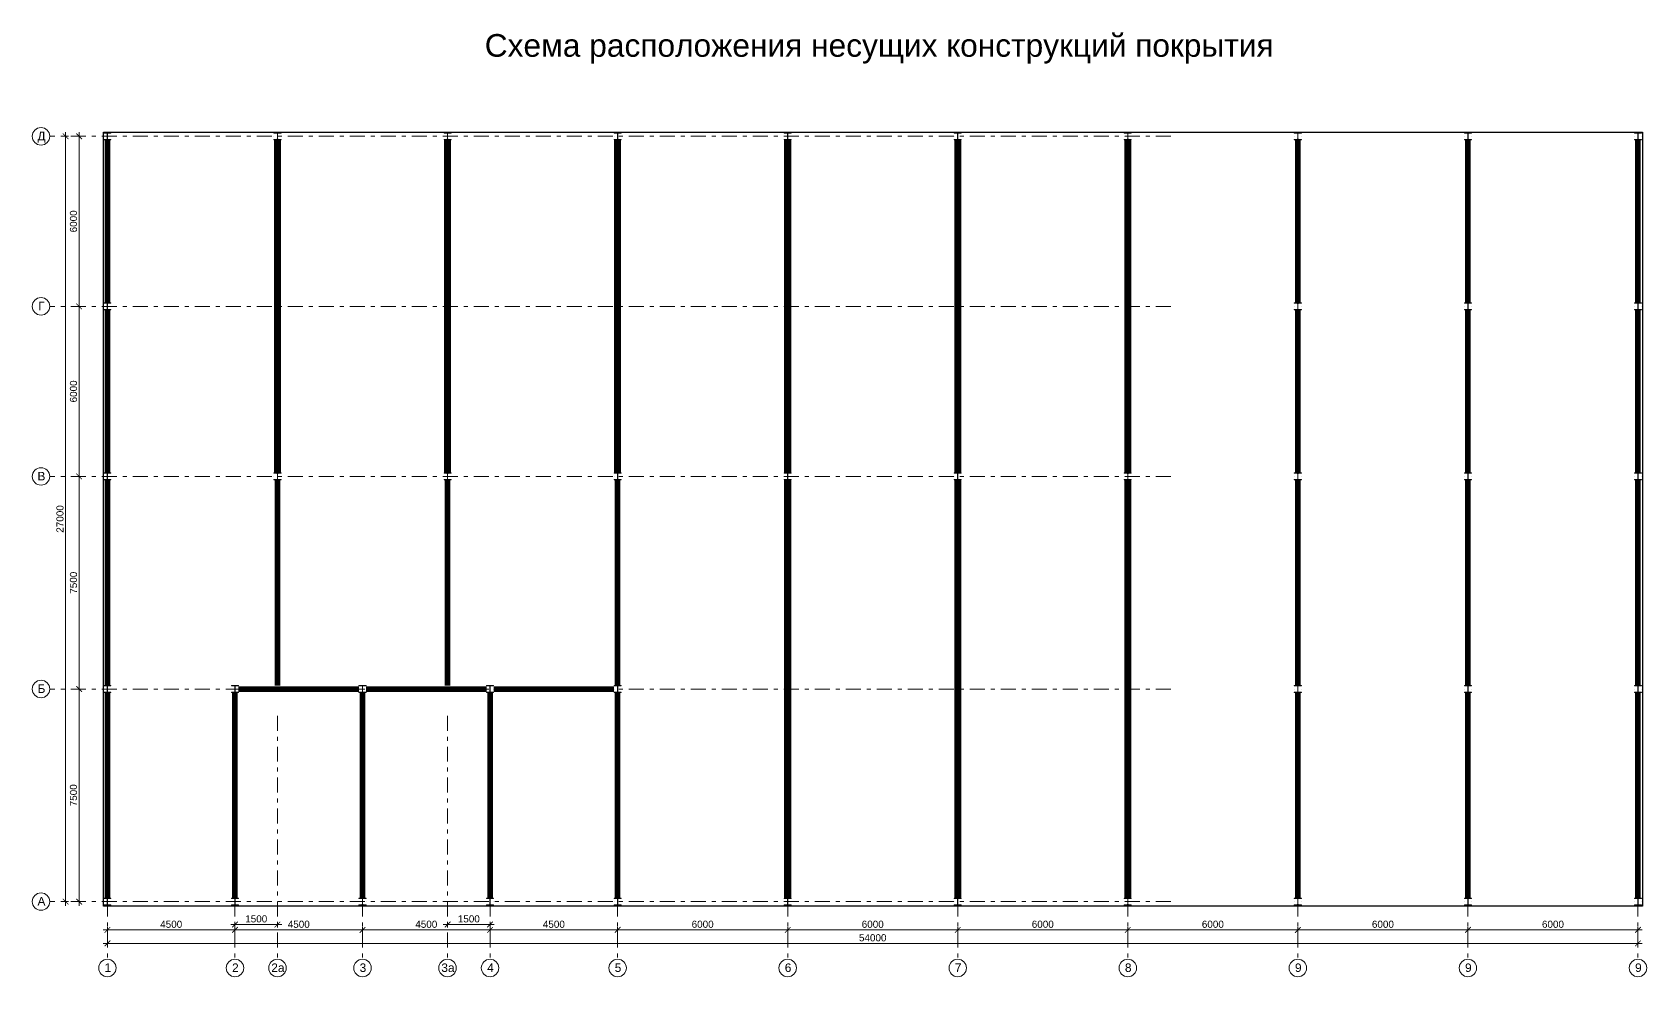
# Model space of a CAD drawing. Header units: millimetres. Extents: x -2648 to 2168491, y -277796 to 297800.
# Drawn here: x -2648 to 54311, y 51072 to 84393 of the extents above; entities that cross this region are included whole.
import ezdxf
from ezdxf.enums import TextEntityAlignment as Align

# ---------------------------------------------------------------- set-up
doc = ezdxf.new("R2010")
doc.units = ezdxf.units.MM
doc.linetypes.add('Штрихштриховая', pattern=[1093.611073, 529.166651, -211.666656, 141.111112, -211.666656])
doc.layers.get('0').update_dxf_attribs({"lineweight": 0})
doc.layers.get('Defpoints').update_dxf_attribs({"color": 252})
doc.layers.add('Axes', color=1, linetype='Continuous')
doc.layers.add('Text', color=7, linetype='Continuous')
for name, color, linetype, lineweight in [('Columns', 7, 'Continuous', 0), ('Dimension axis', 152, 'Continuous', 0), ('Rafters', 86, 'Continuous', 35), ('я_12', 1, 'Continuous', 20)]:
    doc.layers.add(name, color=color, linetype=linetype, lineweight=lineweight)
doc.styles.add('SPDS', font='romans.shx', dxfattribs={"width": 0.8, "oblique": 10})
doc.styles.get("Standard").update_dxf_attribs({"font": 'arial.ttf'})
doc.dimstyles.new('ARKO_TICK', dxfattribs={"dimscale": 100, "dimtxt": 2, "dimasz": 2, "dimexe": 1, "dimexo": 1, "dimgap": 1, "dimtad": 1, "dimdec": 0, "dimzin": 0, "dimdsep": 46, "dimtxsty": 'SPDS', "dimblk": 'OBLIQUE', "dimcen": 2, "dimdle": 1.5, "dimclrd": 256, "dimclre": 256, "dimclrt": 256, "dimadec": 6, "dimazin": 0, "dimtfac": 1, "dimtdec": 0, "dimtix": 1, "dimtmove": 1, "dimatfit": 3, "dimfxl": 1, "dimfxlon": 1, "dimtolj": 1, "dimtzin": 0, "dimarcsym": 0})

# ---------------------------------------------------------------- blocks, each defined once
blk = doc.blocks.new('_ArchTick')
at = {"color": 0, "linetype": 'ByBlock', "const_width": 0.15}
blk.add_lwpolyline([(-0.5, -0.5), (0.5, 0.5)], dxfattribs=at)
blk = doc.blocks.new('*D204')
at = {"layer": 'Defpoints', "color": 0, "lineweight": -2, "ltscale": 100, "transparency": 16777216}
for p in [(3, 53090), (54003, 53090), (54003, 52248)]:
    blk.add_point(p, dxfattribs=at)
at = {"layer": 'Dimension axis', "ltscale": 100, "transparency": 16777216}
for p, q in [((-147, 52248), (54153, 52248)), ((3, 52348), (3, 52148)), ((54003, 52348), (54003, 52148))]:
    blk.add_line(p, q, dxfattribs=at)
at = {"layer": 'Dimension axis', "ltscale": 100, "transparency": 16777216, "xscale": 200, "yscale": 200, "zscale": 200, "rotation": 180}
blk.add_blockref('_ArchTick', (3, 52248), dxfattribs=at)
at = {"layer": 'Dimension axis', "ltscale": 100, "transparency": 16777216, "xscale": 200, "yscale": 200, "zscale": 200}
blk.add_blockref('_ArchTick', (54003, 52248), dxfattribs=at)
at = {"layer": 'Dimension axis', "ltscale": 100, "transparency": 16777216, "insert": (27003, 52445), "char_height": 300, "attachment_point": 5, "bg_fill": 3, "box_fill_scale": 1.1, "bg_fill_color": 256, "bg_fill_true_color": 13158600, "bg_fill_transparency": 0}
blk.add_mtext('\\A1;{\\H0.83333x;54000}', dxfattribs=at)
blk = doc.blocks.new('*D205')
at = {"layer": 'Defpoints', "color": 0, "lineweight": -2, "ltscale": 100, "transparency": 16777216}
for p in [(3, 53090), (4503, 53090), (3, 52723)]:
    blk.add_point(p, dxfattribs=at)
at = {"layer": 'Dimension axis', "ltscale": 100, "transparency": 16777216}
for p, q in [((4653, 52723), (-147, 52723)), ((3, 52823), (3, 52623)), ((4503, 52823), (4503, 52623))]:
    blk.add_line(p, q, dxfattribs=at)
at = {"layer": 'Dimension axis', "ltscale": 100, "transparency": 16777216, "xscale": 200, "yscale": 200, "zscale": 200, "rotation": 180}
blk.add_blockref('_ArchTick', (3, 52723), dxfattribs=at)
at = {"layer": 'Dimension axis', "ltscale": 100, "transparency": 16777216, "xscale": 200, "yscale": 200, "zscale": 200}
blk.add_blockref('_ArchTick', (4503, 52723), dxfattribs=at)
at = {"layer": 'Dimension axis', "ltscale": 100, "transparency": 16777216, "insert": (2253, 52921), "char_height": 300, "attachment_point": 5, "bg_fill": 3, "box_fill_scale": 1.1, "bg_fill_color": 256, "bg_fill_true_color": 13158600, "bg_fill_transparency": 0}
blk.add_mtext('\\A1;{\\H0.83333x;4500}', dxfattribs=at)
blk = doc.blocks.new('*U249')
at = {"layer": 'я_12', "linetype": 'Штрихштриховая'}
blk.add_line((0, 8594), (0, 0), dxfattribs=at)
at = {"layer": 'я_12', "linetype": 'Continuous', "ltscale": 5}
blk.add_circle((0, -308), 308, dxfattribs=at)
blk = doc.blocks.new('*D206')
at = {"layer": 'Defpoints', "color": 0, "lineweight": -2, "ltscale": 100, "transparency": 16777216}
for p in [(4503, 53090), (9003, 53090), (4503, 52723)]:
    blk.add_point(p, dxfattribs=at)
at = {"layer": 'Dimension axis', "ltscale": 100, "transparency": 16777216}
for p, q in [((9153, 52723), (4353, 52723)), ((4503, 52823), (4503, 52623)), ((9003, 52823), (9003, 52623))]:
    blk.add_line(p, q, dxfattribs=at)
at = {"layer": 'Dimension axis', "ltscale": 100, "transparency": 16777216, "xscale": 200, "yscale": 200, "zscale": 200, "rotation": 180}
blk.add_blockref('_ArchTick', (4503, 52723), dxfattribs=at)
at = {"layer": 'Dimension axis', "ltscale": 100, "transparency": 16777216, "xscale": 200, "yscale": 200, "zscale": 200}
blk.add_blockref('_ArchTick', (9003, 52723), dxfattribs=at)
at = {"layer": 'Dimension axis', "ltscale": 100, "transparency": 16777216, "insert": (6753, 52921), "char_height": 300, "attachment_point": 5, "bg_fill": 3, "box_fill_scale": 1.1, "bg_fill_color": 256, "bg_fill_true_color": 13158600, "bg_fill_transparency": 0}
blk.add_mtext('\\A1;{\\H0.83333x;4500}', dxfattribs=at)
blk = doc.blocks.new('*D207')
at = {"layer": 'Defpoints', "color": 0, "lineweight": -2, "ltscale": 100, "transparency": 16777216}
for p in [(9003, 53090), (13503, 53090), (9003, 52723)]:
    blk.add_point(p, dxfattribs=at)
at = {"layer": 'Dimension axis', "ltscale": 100, "transparency": 16777216}
for p, q in [((13653, 52723), (8853, 52723)), ((9003, 52823), (9003, 52623)), ((13503, 52823), (13503, 52623))]:
    blk.add_line(p, q, dxfattribs=at)
at = {"layer": 'Dimension axis', "ltscale": 100, "transparency": 16777216, "xscale": 200, "yscale": 200, "zscale": 200, "rotation": 180}
blk.add_blockref('_ArchTick', (9003, 52723), dxfattribs=at)
at = {"layer": 'Dimension axis', "ltscale": 100, "transparency": 16777216, "xscale": 200, "yscale": 200, "zscale": 200}
blk.add_blockref('_ArchTick', (13503, 52723), dxfattribs=at)
at = {"layer": 'Dimension axis', "ltscale": 100, "transparency": 16777216, "insert": (11253, 52921), "char_height": 300, "attachment_point": 5, "bg_fill": 3, "box_fill_scale": 1.1, "bg_fill_color": 256, "bg_fill_true_color": 13158600, "bg_fill_transparency": 0}
blk.add_mtext('\\A1;{\\H0.83333x;4500}', dxfattribs=at)
blk = doc.blocks.new('*D208')
at = {"layer": 'Defpoints', "color": 0, "lineweight": -2, "ltscale": 100, "transparency": 16777216}
for p in [(13503, 53090), (18003, 53090), (13503, 52723)]:
    blk.add_point(p, dxfattribs=at)
at = {"layer": 'Dimension axis', "ltscale": 100, "transparency": 16777216}
for p, q in [((18153, 52723), (13353, 52723)), ((13503, 52823), (13503, 52623)), ((18003, 52823), (18003, 52623))]:
    blk.add_line(p, q, dxfattribs=at)
at = {"layer": 'Dimension axis', "ltscale": 100, "transparency": 16777216, "xscale": 200, "yscale": 200, "zscale": 200, "rotation": 180}
blk.add_blockref('_ArchTick', (13503, 52723), dxfattribs=at)
at = {"layer": 'Dimension axis', "ltscale": 100, "transparency": 16777216, "xscale": 200, "yscale": 200, "zscale": 200}
blk.add_blockref('_ArchTick', (18003, 52723), dxfattribs=at)
at = {"layer": 'Dimension axis', "ltscale": 100, "transparency": 16777216, "insert": (15753, 52921), "char_height": 300, "attachment_point": 5, "bg_fill": 3, "box_fill_scale": 1.1, "bg_fill_color": 256, "bg_fill_true_color": 13158600, "bg_fill_transparency": 0}
blk.add_mtext('\\A1;{\\H0.83333x;4500}', dxfattribs=at)
blk = doc.blocks.new('*D209')
at = {"layer": 'Defpoints', "color": 0, "lineweight": -2, "ltscale": 100, "transparency": 16777216}
for p in [(18003, 53090), (24003, 53090), (18003, 52723)]:
    blk.add_point(p, dxfattribs=at)
at = {"layer": 'Dimension axis', "ltscale": 100, "transparency": 16777216}
for p, q in [((24153, 52723), (17853, 52723)), ((18003, 52823), (18003, 52623)), ((24003, 52823), (24003, 52623))]:
    blk.add_line(p, q, dxfattribs=at)
at = {"layer": 'Dimension axis', "ltscale": 100, "transparency": 16777216, "xscale": 200, "yscale": 200, "zscale": 200, "rotation": 180}
blk.add_blockref('_ArchTick', (18003, 52723), dxfattribs=at)
at = {"layer": 'Dimension axis', "ltscale": 100, "transparency": 16777216, "xscale": 200, "yscale": 200, "zscale": 200}
blk.add_blockref('_ArchTick', (24003, 52723), dxfattribs=at)
at = {"layer": 'Dimension axis', "ltscale": 100, "transparency": 16777216, "insert": (21003, 52921), "char_height": 300, "attachment_point": 5, "bg_fill": 3, "box_fill_scale": 1.1, "bg_fill_color": 256, "bg_fill_true_color": 13158600, "bg_fill_transparency": 0}
blk.add_mtext('\\A1;{\\H0.83333x;6000}', dxfattribs=at)
blk = doc.blocks.new('*D210')
at = {"layer": 'Defpoints', "color": 0, "lineweight": -2, "ltscale": 100, "transparency": 16777216}
for p in [(24003, 53090), (30003, 53090), (24003, 52723)]:
    blk.add_point(p, dxfattribs=at)
at = {"layer": 'Dimension axis', "ltscale": 100, "transparency": 16777216}
for p, q in [((30153, 52723), (23853, 52723)), ((24003, 52823), (24003, 52623)), ((30003, 52823), (30003, 52623))]:
    blk.add_line(p, q, dxfattribs=at)
at = {"layer": 'Dimension axis', "ltscale": 100, "transparency": 16777216, "xscale": 200, "yscale": 200, "zscale": 200, "rotation": 180}
blk.add_blockref('_ArchTick', (24003, 52723), dxfattribs=at)
at = {"layer": 'Dimension axis', "ltscale": 100, "transparency": 16777216, "xscale": 200, "yscale": 200, "zscale": 200}
blk.add_blockref('_ArchTick', (30003, 52723), dxfattribs=at)
at = {"layer": 'Dimension axis', "ltscale": 100, "transparency": 16777216, "insert": (27003, 52921), "char_height": 300, "attachment_point": 5, "bg_fill": 3, "box_fill_scale": 1.1, "bg_fill_color": 256, "bg_fill_true_color": 13158600, "bg_fill_transparency": 0}
blk.add_mtext('\\A1;{\\H0.83333x;6000}', dxfattribs=at)
blk = doc.blocks.new('*D211')
at = {"layer": 'Defpoints', "color": 0, "lineweight": -2, "ltscale": 100, "transparency": 16777216}
for p in [(30003, 53090), (36003, 53090), (30003, 52723)]:
    blk.add_point(p, dxfattribs=at)
at = {"layer": 'Dimension axis', "ltscale": 100, "transparency": 16777216}
for p, q in [((36153, 52723), (29853, 52723)), ((30003, 52823), (30003, 52623)), ((36003, 52823), (36003, 52623))]:
    blk.add_line(p, q, dxfattribs=at)
at = {"layer": 'Dimension axis', "ltscale": 100, "transparency": 16777216, "xscale": 200, "yscale": 200, "zscale": 200, "rotation": 180}
blk.add_blockref('_ArchTick', (30003, 52723), dxfattribs=at)
at = {"layer": 'Dimension axis', "ltscale": 100, "transparency": 16777216, "xscale": 200, "yscale": 200, "zscale": 200}
blk.add_blockref('_ArchTick', (36003, 52723), dxfattribs=at)
at = {"layer": 'Dimension axis', "ltscale": 100, "transparency": 16777216, "insert": (33003, 52921), "char_height": 300, "attachment_point": 5, "bg_fill": 3, "box_fill_scale": 1.1, "bg_fill_color": 256, "bg_fill_true_color": 13158600, "bg_fill_transparency": 0}
blk.add_mtext('\\A1;{\\H0.83333x;6000}', dxfattribs=at)
blk = doc.blocks.new('*D212')
at = {"layer": 'Defpoints', "color": 0, "lineweight": -2, "ltscale": 100, "transparency": 16777216}
for p in [(36003, 53090), (42003, 53090), (36003, 52723)]:
    blk.add_point(p, dxfattribs=at)
at = {"layer": 'Dimension axis', "ltscale": 100, "transparency": 16777216}
for p, q in [((42153, 52723), (35853, 52723)), ((36003, 52823), (36003, 52623)), ((42003, 52823), (42003, 52623))]:
    blk.add_line(p, q, dxfattribs=at)
at = {"layer": 'Dimension axis', "ltscale": 100, "transparency": 16777216, "xscale": 200, "yscale": 200, "zscale": 200, "rotation": 180}
blk.add_blockref('_ArchTick', (36003, 52723), dxfattribs=at)
at = {"layer": 'Dimension axis', "ltscale": 100, "transparency": 16777216, "xscale": 200, "yscale": 200, "zscale": 200}
blk.add_blockref('_ArchTick', (42003, 52723), dxfattribs=at)
at = {"layer": 'Dimension axis', "ltscale": 100, "transparency": 16777216, "insert": (39003, 52921), "char_height": 300, "attachment_point": 5, "bg_fill": 3, "box_fill_scale": 1.1, "bg_fill_color": 256, "bg_fill_true_color": 13158600, "bg_fill_transparency": 0}
blk.add_mtext('\\A1;{\\H0.83333x;6000}', dxfattribs=at)
blk = doc.blocks.new('*D213')
at = {"layer": 'Defpoints', "color": 0, "lineweight": -2, "ltscale": 100, "transparency": 16777216}
for p in [(42003, 53090), (48003, 53090), (42003, 52723)]:
    blk.add_point(p, dxfattribs=at)
at = {"layer": 'Dimension axis', "ltscale": 100, "transparency": 16777216}
for p, q in [((48153, 52723), (41853, 52723)), ((42003, 52823), (42003, 52623)), ((48003, 52823), (48003, 52623))]:
    blk.add_line(p, q, dxfattribs=at)
at = {"layer": 'Dimension axis', "ltscale": 100, "transparency": 16777216, "xscale": 200, "yscale": 200, "zscale": 200, "rotation": 180}
blk.add_blockref('_ArchTick', (42003, 52723), dxfattribs=at)
at = {"layer": 'Dimension axis', "ltscale": 100, "transparency": 16777216, "xscale": 200, "yscale": 200, "zscale": 200}
blk.add_blockref('_ArchTick', (48003, 52723), dxfattribs=at)
at = {"layer": 'Dimension axis', "ltscale": 100, "transparency": 16777216, "insert": (45003, 52921), "char_height": 300, "attachment_point": 5, "bg_fill": 3, "box_fill_scale": 1.1, "bg_fill_color": 256, "bg_fill_true_color": 13158600, "bg_fill_transparency": 0}
blk.add_mtext('\\A1;{\\H0.83333x;6000}', dxfattribs=at)
blk = doc.blocks.new('*D214')
at = {"layer": 'Defpoints', "color": 0, "lineweight": -2, "ltscale": 100, "transparency": 16777216}
for p in [(48003, 53090), (54003, 53090), (48003, 52723)]:
    blk.add_point(p, dxfattribs=at)
at = {"layer": 'Dimension axis', "ltscale": 100, "transparency": 16777216}
for p, q in [((54153, 52723), (47853, 52723)), ((48003, 52823), (48003, 52623)), ((54003, 52823), (54003, 52623))]:
    blk.add_line(p, q, dxfattribs=at)
at = {"layer": 'Dimension axis', "ltscale": 100, "transparency": 16777216, "xscale": 200, "yscale": 200, "zscale": 200, "rotation": 180}
blk.add_blockref('_ArchTick', (48003, 52723), dxfattribs=at)
at = {"layer": 'Dimension axis', "ltscale": 100, "transparency": 16777216, "xscale": 200, "yscale": 200, "zscale": 200}
blk.add_blockref('_ArchTick', (54003, 52723), dxfattribs=at)
at = {"layer": 'Dimension axis', "ltscale": 100, "transparency": 16777216, "insert": (51003, 52921), "char_height": 300, "attachment_point": 5, "bg_fill": 3, "box_fill_scale": 1.1, "bg_fill_color": 256, "bg_fill_true_color": 13158600, "bg_fill_transparency": 0}
blk.add_mtext('\\A1;{\\H0.83333x;6000}', dxfattribs=at)
blk = doc.blocks.new('*D215')
at = {"layer": 'Defpoints', "color": 0, "lineweight": -2, "ltscale": 100, "transparency": 16777216}
for p in [(4503, 53280), (6003, 53280), (4503, 52914)]:
    blk.add_point(p, dxfattribs=at)
at = {"layer": 'Dimension axis', "ltscale": 100, "transparency": 16777216}
for p, q in [((4503, 53014), (4503, 52814)), ((6003, 53014), (6003, 52814)), ((6153, 52914), (4353, 52914))]:
    blk.add_line(p, q, dxfattribs=at)
at = {"layer": 'Dimension axis', "ltscale": 100, "transparency": 16777216, "xscale": 200, "yscale": 200, "zscale": 200, "rotation": 180}
blk.add_blockref('_ArchTick', (4503, 52914), dxfattribs=at)
at = {"layer": 'Dimension axis', "ltscale": 100, "transparency": 16777216, "xscale": 200, "yscale": 200, "zscale": 200}
blk.add_blockref('_ArchTick', (6003, 52914), dxfattribs=at)
at = {"layer": 'Dimension axis', "ltscale": 100, "transparency": 16777216, "insert": (5253, 53111), "char_height": 300, "attachment_point": 5, "bg_fill": 3, "box_fill_scale": 1.1, "bg_fill_color": 256, "bg_fill_true_color": 13158600, "bg_fill_transparency": 0}
blk.add_mtext('\\A1;{\\H0.83333x;1500}', dxfattribs=at)
blk = doc.blocks.new('*D216')
at = {"layer": 'Defpoints', "color": 0, "lineweight": -2, "ltscale": 100, "transparency": 16777216}
for p in [(12003, 53280), (13503, 53280), (12003, 52914)]:
    blk.add_point(p, dxfattribs=at)
at = {"layer": 'Dimension axis', "ltscale": 100, "transparency": 16777216}
for p, q in [((12003, 53014), (12003, 52814)), ((13503, 53014), (13503, 52814)), ((13653, 52914), (11853, 52914))]:
    blk.add_line(p, q, dxfattribs=at)
at = {"layer": 'Dimension axis', "ltscale": 100, "transparency": 16777216, "xscale": 200, "yscale": 200, "zscale": 200, "rotation": 180}
blk.add_blockref('_ArchTick', (12003, 52914), dxfattribs=at)
at = {"layer": 'Dimension axis', "ltscale": 100, "transparency": 16777216, "xscale": 200, "yscale": 200, "zscale": 200}
blk.add_blockref('_ArchTick', (13503, 52914), dxfattribs=at)
at = {"layer": 'Dimension axis', "ltscale": 100, "transparency": 16777216, "insert": (12753, 53111), "char_height": 300, "attachment_point": 5, "bg_fill": 3, "box_fill_scale": 1.1, "bg_fill_color": 256, "bg_fill_true_color": 13158600, "bg_fill_transparency": 0}
blk.add_mtext('\\A1;{\\H0.83333x;1500}', dxfattribs=at)
blk = doc.blocks.new('*D217')
at = {"layer": 'Defpoints', "color": 0, "lineweight": -2, "ltscale": 100, "transparency": 16777216}
for p in [(-1473, 80723), (-631, 80723), (-631, 53723)]:
    blk.add_point(p, dxfattribs=at)
at = {"layer": 'Dimension axis', "ltscale": 100, "transparency": 16777216}
for p, q in [((-1373, 80723), (-1573, 80723)), ((-1473, 53573), (-1473, 80873)), ((-1373, 53723), (-1573, 53723))]:
    blk.add_line(p, q, dxfattribs=at)
at = {"layer": 'Dimension axis', "ltscale": 100, "transparency": 16777216, "xscale": 200, "yscale": 200, "zscale": 200}
for p, rotation in [((-1473, 80723), 90), ((-1473, 53723), 270)]:
    blk.add_blockref('_ArchTick', p, dxfattribs=dict(at, rotation=rotation))
at = {"layer": 'Dimension axis', "ltscale": 100, "transparency": 16777216, "insert": (-1670, 67223), "char_height": 300, "attachment_point": 5, "rotation": 90, "bg_fill": 3, "box_fill_scale": 1.1, "bg_fill_color": 256, "bg_fill_true_color": 13158600, "bg_fill_transparency": 0}
blk.add_mtext('\\A1;{\\H0.83333x;27000}', dxfattribs=at)
blk = doc.blocks.new('*D218')
at = {"layer": 'Defpoints', "color": 0, "lineweight": -2, "ltscale": 100, "transparency": 16777216}
for p in [(-631, 61223), (-997, 53723), (-631, 53723)]:
    blk.add_point(p, dxfattribs=at)
at = {"layer": 'Dimension axis', "ltscale": 100, "transparency": 16777216}
for p, q in [((-897, 61223), (-1097, 61223)), ((-997, 61373), (-997, 53573)), ((-897, 53723), (-1097, 53723))]:
    blk.add_line(p, q, dxfattribs=at)
at = {"layer": 'Dimension axis', "ltscale": 100, "transparency": 16777216, "xscale": 200, "yscale": 200, "zscale": 200}
for p, rotation in [((-997, 61223), 90), ((-997, 53723), 270)]:
    blk.add_blockref('_ArchTick', p, dxfattribs=dict(at, rotation=rotation))
at = {"layer": 'Dimension axis', "ltscale": 100, "transparency": 16777216, "insert": (-1195, 57473), "char_height": 300, "attachment_point": 5, "rotation": 90, "bg_fill": 3, "box_fill_scale": 1.1, "bg_fill_color": 256, "bg_fill_true_color": 13158600, "bg_fill_transparency": 0}
blk.add_mtext('\\A1;{\\H0.83333x;7500}', dxfattribs=at)
blk = doc.blocks.new('*U250')
at = {"layer": 'я_12', "linetype": 'Штрихштриховая'}
blk.add_line((39554, 0), (0, 0), dxfattribs=at)
at = {"layer": 'я_12', "linetype": 'Continuous', "ltscale": 5}
blk.add_circle((-308, 0), 308, dxfattribs=at)
blk = doc.blocks.new('*D219')
at = {"layer": 'Defpoints', "color": 0, "lineweight": -2, "ltscale": 100, "transparency": 16777216}
for p in [(-631, 68723), (-997, 61223), (-631, 61223)]:
    blk.add_point(p, dxfattribs=at)
at = {"layer": 'Dimension axis', "ltscale": 100, "transparency": 16777216}
for p, q in [((-897, 68723), (-1097, 68723)), ((-997, 68873), (-997, 61073)), ((-897, 61223), (-1097, 61223))]:
    blk.add_line(p, q, dxfattribs=at)
at = {"layer": 'Dimension axis', "ltscale": 100, "transparency": 16777216, "xscale": 200, "yscale": 200, "zscale": 200}
for p, rotation in [((-997, 68723), 90), ((-997, 61223), 270)]:
    blk.add_blockref('_ArchTick', p, dxfattribs=dict(at, rotation=rotation))
at = {"layer": 'Dimension axis', "ltscale": 100, "transparency": 16777216, "insert": (-1195, 64973), "char_height": 300, "attachment_point": 5, "rotation": 90, "bg_fill": 3, "box_fill_scale": 1.1, "bg_fill_color": 256, "bg_fill_true_color": 13158600, "bg_fill_transparency": 0}
blk.add_mtext('\\A1;{\\H0.83333x;7500}', dxfattribs=at)
blk = doc.blocks.new('*D220')
at = {"layer": 'Defpoints', "color": 0, "lineweight": -2, "ltscale": 100, "transparency": 16777216}
for p in [(-631, 74723), (-997, 68723), (-631, 68723)]:
    blk.add_point(p, dxfattribs=at)
at = {"layer": 'Dimension axis', "ltscale": 100, "transparency": 16777216}
for p, q in [((-897, 74723), (-1097, 74723)), ((-997, 74873), (-997, 68573)), ((-897, 68723), (-1097, 68723))]:
    blk.add_line(p, q, dxfattribs=at)
at = {"layer": 'Dimension axis', "ltscale": 100, "transparency": 16777216, "xscale": 200, "yscale": 200, "zscale": 200}
for p, rotation in [((-997, 74723), 90), ((-997, 68723), 270)]:
    blk.add_blockref('_ArchTick', p, dxfattribs=dict(at, rotation=rotation))
at = {"layer": 'Dimension axis', "ltscale": 100, "transparency": 16777216, "insert": (-1195, 71723), "char_height": 300, "attachment_point": 5, "rotation": 90, "bg_fill": 3, "box_fill_scale": 1.1, "bg_fill_color": 256, "bg_fill_true_color": 13158600, "bg_fill_transparency": 0}
blk.add_mtext('\\A1;{\\H0.83333x;6000}', dxfattribs=at)
blk = doc.blocks.new('*D221')
at = {"layer": 'Defpoints', "color": 0, "lineweight": -2, "ltscale": 100, "transparency": 16777216}
for p in [(-631, 80723), (-997, 74723), (-631, 74723)]:
    blk.add_point(p, dxfattribs=at)
at = {"layer": 'Dimension axis', "ltscale": 100, "transparency": 16777216}
for p, q in [((-897, 80723), (-1097, 80723)), ((-997, 80873), (-997, 74573)), ((-897, 74723), (-1097, 74723))]:
    blk.add_line(p, q, dxfattribs=at)
at = {"layer": 'Dimension axis', "ltscale": 100, "transparency": 16777216, "xscale": 200, "yscale": 200, "zscale": 200}
for p, rotation in [((-997, 80723), 90), ((-997, 74723), 270)]:
    blk.add_blockref('_ArchTick', p, dxfattribs=dict(at, rotation=rotation))
at = {"layer": 'Dimension axis', "ltscale": 100, "transparency": 16777216, "insert": (-1195, 77723), "char_height": 300, "attachment_point": 5, "rotation": 90, "bg_fill": 3, "box_fill_scale": 1.1, "bg_fill_color": 256, "bg_fill_true_color": 13158600, "bg_fill_transparency": 0}
blk.add_mtext('\\A1;{\\H0.83333x;6000}', dxfattribs=at)
blk = doc.blocks.new('*U186')
at = {"layer": 'Columns', "lineweight": -2, "ltscale": 100}
h = blk.add_hatch(color=256, dxfattribs=at)
h.dxf.hatch_style = 1
h.paths.add_polyline_path([(0, 123), (-124.5, 123), (-124.5, 111), (-20, 111, -0.4142136), (-4, 95), (-4, -95, -0.4142136), (-20, -111), (-124.5, -111), (-124.5, -123), (0, -123)])
h.paths.add_polyline_path([(124.5, 123), (0, 123), (0, -123), (124.5, -123), (124.5, -111), (20, -111, -0.4142136), (4, -95), (4, 95, -0.4142136), (20, 111), (124.5, 111)])
at = {"lineweight": -2, "ltscale": 100}
for p, q in [((-124.5, 0), (-124.5, 0)), ((124.5, 0), (124.5, 0))]:
    blk.add_line(p, q, dxfattribs=at)
at = {"layer": 'Columns'}
for p, q in [((-124.5, 123), (124.5, 123)), ((-124.5, 111), (-124.5, 123)), ((-124.5, 111), (-20, 111)), ((-4, -95), (-4, 95)), ((0, -123), (0, 123)), ((4, -95), (4, 95)), ((20, 111), (124.5, 111)), ((124.5, 111), (124.5, 123)), ((-124.5, -111), (-20, -111)), ((-124.5, -123), (-124.5, -111)), ((-124.5, -123), (124.5, -123)), ((20, -111), (124.5, -111)), ((124.5, -123), (124.5, -111))]:
    blk.add_line(p, q, dxfattribs=at)
for centre, start, end in [((-20, 95), 0, 90), ((20, 95), 90, 180), ((-20, -95), 270, 0), ((20, -95), 180, 270)]:
    blk.add_arc(centre, 16, start, end, dxfattribs=at)

msp = doc.modelspace()

# ---------------------------------------------------------------- linework, layer by layer
at = {"layer": 'Rafters', "lineweight": -2, "ltscale": 100}
for points, const_width in [([(2.5, 80599.9), (2.5, 74845.9)], 200), ([(6002.5, 80599.9), (6002.5, 68845.9)], 250), ([(12002.5, 80599.9), (12002.5, 68845.9)], 250), ([(18002.5, 80599.9), (18002.5, 68845.9)], 250), ([(24002.5, 80599.9), (24002.5, 68845.9)], 250), ([(30002.5, 80599.9), (30002.5, 68845.9)], 250), ([(36002.5, 80599.9), (36002.5, 68845.9)], 250), ([(42002.5, 80599.9), (42002.5, 74845.9)], 200), ([(48002.5, 80599.9), (48002.5, 74845.9)], 200), ([(54002.5, 80599.9), (54002.5, 74845.9)], 200), ([(2.5, 74599.9), (2.5, 68845.9)], 200), ([(42002.5, 74599.9), (42002.5, 68845.9)], 200), ([(48002.5, 74599.9), (48002.5, 68845.9)], 200), ([(54002.5, 74599.9), (54002.5, 68845.9)], 200), ([(2.5, 68599.9), (2.5, 61345.9)], 200), ([(6002.5, 68599.9), (6002.5, 61345.9)], 200), ([(12002.5, 68599.9), (12002.5, 61345.9)], 200), ([(18002.5, 68599.9), (18002.5, 61345.9)], 200), ([(24002.5, 68599.9), (24002.5, 53845.9)], 250), ([(30002.5, 68599.9), (30002.5, 53845.9)], 250), ([(36002.5, 68599.9), (36002.5, 53845.9)], 250), ([(42002.5, 68599.9), (42002.5, 61345.9)], 200), ([(48002.5, 68599.9), (48002.5, 61345.9)], 200), ([(54002.5, 68599.9), (54002.5, 61345.9)], 200), ([(2.5, 61099.9), (2.5, 53845.9)], 200), ([(4502.5, 61099.9), (4502.5, 53845.9)], 200), ([(4627, 61222.9), (8878, 61222.9)], 200), ([(9002.5, 61099.9), (9002.5, 53845.9)], 200), ([(9127, 61222.9), (13378, 61222.9)], 200), ([(13502.5, 61099.9), (13502.5, 53845.9)], 200), ([(13627, 61222.9), (17878, 61222.9)], 200), ([(18002.5, 61099.9), (18002.5, 53845.9)], 200), ([(42002.5, 61099.9), (42002.5, 53845.9)], 200), ([(48002.5, 61099.9), (48002.5, 53845.9)], 200), ([(54002.5, 61099.9), (54002.5, 53845.9)], 200)]:
    msp.add_lwpolyline(points, dxfattribs=dict(at, const_width=const_width))

# ---------------------------------------------------------------- block references
at = {"layer": 'Columns', "lineweight": -2}
for p in [(2.5, 80722.9), (6002.5, 80722.9), (12002.5, 80722.9), (18002.5, 80722.9), (24002.5, 80722.9), (30002.5, 80722.9), (36002.5, 80722.9), (42002.5, 80722.9), (48002.5, 80722.9), (54002.5, 80722.9), (2.5, 74722.9), (42002.5, 74722.9), (48002.5, 74722.9), (54002.5, 74722.9), (2.5, 68722.9), (6002.5, 68722.9), (12002.5, 68722.9), (18002.5, 68722.9), (24002.5, 68722.9), (30002.5, 68722.9), (36002.5, 68722.9), (42002.5, 68722.9), (48002.5, 68722.9), (54002.5, 68722.9), (2.5, 61222.9), (4502.5, 61222.9), (9002.5, 61222.9), (13502.5, 61222.9), (18002.5, 61222.9), (42002.5, 61222.9), (48002.5, 61222.9), (54002.5, 61222.9), (2.5, 53722.9), (4502.5, 53722.9), (9002.5, 53722.9), (13502.5, 53722.9), (18002.5, 53722.9), (24002.5, 53722.9), (30002.5, 53722.9), (36002.5, 53722.9), (42002.5, 53722.9), (48002.5, 53722.9), (54002.5, 53722.9)]:
    msp.add_blockref('*U186', p, dxfattribs=at)

# ---------------------------------------------------------------- texts
at = {"layer": 'Axes'}
for s, p in [('Д', (-2325.4, 80583.2)), ('Г', (-2325.4, 74583.2)), ('В', (-2325.4, 68583.2)), ('Б', (-2325.4, 61083.2)), ('А', (-2325.4, 53583.2)), ('1', (17.3, 51240.4)), ('2', (4517.3, 51240.4)), ('2а', (6017.3, 51240.4)), ('3', (9017.3, 51240.4)), ('3а', (12017.3, 51240.4)), ('4', (13517.3, 51240.4)), ('5', (18017.3, 51240.4)), ('6', (24017.3, 51240.4)), ('7', (30017.3, 51240.4)), ('8', (36017.3, 51240.4)), ('9', (42017.3, 51240.4)), ('9', (48017.3, 51240.4)), ('9', (54017.3, 51240.4))]:
    msp.add_text(s, height=300, dxfattribs=at).set_placement(p, align=Align.CENTER)
at = {"layer": 'Text', "insert": (27230.1, 83809.6), "char_height": 800, "attachment_point": 5}
msp.add_mtext('Схема расположения несущих конструкций покрытия', dxfattribs=at)

# ---------------------------------------------------------------- dimensions: what is measured, and where the dimension line sits
at = {"layer": 'Dimension axis', "ltscale": 100}
for base, p1, p2, angle, picture, middle in [((-1472.8, 80722.9), (-630.8, 53722.9), (-630.8, 80722.9), 90, '*D217', (-1472.8, 67222.9)), ((54002.5, 52247.6), (2.5, 53089.6), (54002.5, 53089.6), 180, '*D204', (27002.5, 52247.6))]:
    dim = msp.add_linear_dim(base=base, p1=p1, p2=p2, angle=angle, text='{\\H0.83333x;<>}', dimstyle='ARKO_TICK', override={"dimtxt": 3, "dimgap": 0.7, "dimtxsty": 'Standard', "dimblk1": 'ArchTick', "dimblk2": 'ArchTick', "dimsah": 1, "dimtmove": 0, "dimtfill": 1, "dimlwd": 65535, "dimlwe": 65535, "dimarcsym": 2}, dxfattribs=at)
    dim.commit()
    dim.dimension.update_dxf_attribs({"geometry": picture, "text_midpoint": middle, "dimtype": 160})

# ---------------------------------------------------------------- next in the draw order: block references
at = {"layer": 'Axes', "lineweight": -2, "ltscale": 100}
for name, p in [('*U250', (-2032.2, 80722.9)), ('*U250', (-2032.2, 74722.9)), ('*U250', (-2032.2, 68722.9)), ('*U249', (6002.5, 51688.2)), ('*U249', (9002.5, 51688.2)), ('*U249', (12002.5, 51688.2)), ('*U249', (13502.5, 51688.2)), ('*U249', (18002.5, 51688.2)), ('*U249', (24002.5, 51688.2)), ('*U249', (30002.5, 51688.2)), ('*U249', (36002.5, 51688.2)), ('*U249', (42002.5, 51688.2)), ('*U249', (48002.5, 51688.2)), ('*U249', (54002.5, 51688.2))]:
    msp.add_blockref(name, p, dxfattribs=at)

# ---------------------------------------------------------------- next in the draw order: dimensions: what is measured, and where the dimension line sits
at = {"layer": 'Dimension axis', "ltscale": 100}
for base, p1, p2, angle, picture, middle in [((-997.5, 53722.9), (-630.8, 61222.9), (-630.8, 53722.9), 90, '*D218', (-1195.1, 57472.9)), ((2.5, 52722.9), (4502.5, 53089.6), (2.5, 53089.6), 180, '*D205', (2252.5, 52920.6))]:
    dim = msp.add_linear_dim(base=base, p1=p1, p2=p2, angle=angle, text='{\\H0.83333x;<>}', dimstyle='ARKO_TICK', override={"dimtxt": 3, "dimgap": 0.7, "dimtxsty": 'Standard', "dimblk1": 'ArchTick', "dimblk2": 'ArchTick', "dimsah": 1, "dimtfill": 1, "dimlwd": 65535, "dimlwe": 65535, "dimarcsym": 2}, dxfattribs=at)
    dim.commit()
    dim.dimension.update_dxf_attribs({"geometry": picture, "text_midpoint": middle})

# ---------------------------------------------------------------- next in the draw order: block references
at = {"layer": 'Axes', "lineweight": -2, "ltscale": 100}
for name, p in [('*U250', (-2032.2, 61222.9)), ('*U249', (2.5, 51688.2)), ('*U249', (4502.5, 51688.2))]:
    msp.add_blockref(name, p, dxfattribs=at)

# ---------------------------------------------------------------- next in the draw order: dimensions: what is measured, and where the dimension line sits
at = {"layer": 'Dimension axis', "ltscale": 100}
for base, p1, p2, angle, picture, middle in [((-997.5, 61222.9), (-630.8, 68722.9), (-630.8, 61222.9), 90, '*D219', (-1195.1, 64972.9)), ((4502.5, 52722.9), (9002.5, 53089.6), (4502.5, 53089.6), 180, '*D206', (6752.5, 52920.6))]:
    dim = msp.add_linear_dim(base=base, p1=p1, p2=p2, angle=angle, text='{\\H0.83333x;<>}', dimstyle='ARKO_TICK', override={"dimtxt": 3, "dimgap": 0.7, "dimtxsty": 'Standard', "dimblk1": 'ArchTick', "dimblk2": 'ArchTick', "dimsah": 1, "dimtfill": 1, "dimlwd": 65535, "dimlwe": 65535, "dimarcsym": 2}, dxfattribs=at)
    dim.commit()
    dim.dimension.update_dxf_attribs({"geometry": picture, "text_midpoint": middle})

# ---------------------------------------------------------------- next in the draw order: dimensions: what is measured, and where the dimension line sits
for base, p1, p2, angle, picture, middle in [((-997.5, 68722.9), (-630.8, 74722.9), (-630.8, 68722.9), 90, '*D220', (-1195.1, 71722.9)), ((4502.5, 52913.7), (6002.5, 53280.3), (4502.5, 53280.3), 180, '*D215', (5252.5, 53111.4)), ((9002.5, 52722.9), (13502.5, 53089.6), (9002.5, 53089.6), 180, '*D207', (11252.5, 52920.6))]:
    dim = msp.add_linear_dim(base=base, p1=p1, p2=p2, angle=angle, text='{\\H0.83333x;<>}', dimstyle='ARKO_TICK', override={"dimtxt": 3, "dimgap": 0.7, "dimtxsty": 'Standard', "dimblk1": 'ArchTick', "dimblk2": 'ArchTick', "dimsah": 1, "dimtfill": 1, "dimlwd": 65535, "dimlwe": 65535, "dimarcsym": 2}, dxfattribs=at)
    dim.commit()
    dim.dimension.update_dxf_attribs({"geometry": picture, "text_midpoint": middle})

# ---------------------------------------------------------------- next in the draw order: dimensions: what is measured, and where the dimension line sits
for base, p1, p2, angle, picture, middle in [((-997.5, 74722.9), (-630.8, 80722.9), (-630.8, 74722.9), 90, '*D221', (-1195.1, 77722.9)), ((13502.5, 52722.9), (18002.5, 53089.6), (13502.5, 53089.6), 180, '*D208', (15752.5, 52920.6))]:
    dim = msp.add_linear_dim(base=base, p1=p1, p2=p2, angle=angle, text='{\\H0.83333x;<>}', dimstyle='ARKO_TICK', override={"dimtxt": 3, "dimgap": 0.7, "dimtxsty": 'Standard', "dimblk1": 'ArchTick', "dimblk2": 'ArchTick', "dimsah": 1, "dimtfill": 1, "dimlwd": 65535, "dimlwe": 65535, "dimarcsym": 2}, dxfattribs=at)
    dim.commit()
    dim.dimension.update_dxf_attribs({"geometry": picture, "text_midpoint": middle})

# ---------------------------------------------------------------- next in the draw order: dimensions: what is measured, and where the dimension line sits
for base, p1, p2, picture, middle in [((12002.5, 52913.7), (13502.5, 53280.3), (12002.5, 53280.3), '*D216', (12752.5, 53111.4)), ((18002.5, 52722.9), (24002.5, 53089.6), (18002.5, 53089.6), '*D209', (21002.5, 52920.6))]:
    dim = msp.add_linear_dim(base=base, p1=p1, p2=p2, angle=180, text='{\\H0.83333x;<>}', dimstyle='ARKO_TICK', override={"dimtxt": 3, "dimgap": 0.7, "dimtxsty": 'Standard', "dimblk1": 'ArchTick', "dimblk2": 'ArchTick', "dimsah": 1, "dimtfill": 1, "dimlwd": 65535, "dimlwe": 65535, "dimarcsym": 2}, dxfattribs=at)
    dim.commit()
    dim.dimension.update_dxf_attribs({"geometry": picture, "text_midpoint": middle})

# ---------------------------------------------------------------- next in the draw order: linework, layer by layer
at = {"lineweight": -2, "ltscale": 100}
msp.add_lwpolyline([(-140.1, 80864.4), (54158, 80864.4), (54158, 53566.2), (-140.1, 53566.2)], close=True, dxfattribs=at)

# ---------------------------------------------------------------- next in the draw order: block references
at = {"layer": 'Axes', "lineweight": -2, "ltscale": 100}
msp.add_blockref('*U250', (-2032.2, 53722.9), dxfattribs=at)

# ---------------------------------------------------------------- next in the draw order: dimensions: what is measured, and where the dimension line sits
at = {"layer": 'Dimension axis', "ltscale": 100}
dim = msp.add_linear_dim(base=(24002.5, 52722.9), p1=(30002.5, 53089.6), p2=(24002.5, 53089.6), angle=180, text='{\\H0.83333x;<>}', dimstyle='ARKO_TICK', override={"dimtxt": 3, "dimgap": 0.7, "dimtxsty": 'Standard', "dimblk1": 'ArchTick', "dimblk2": 'ArchTick', "dimsah": 1, "dimtfill": 1, "dimlwd": 65535, "dimlwe": 65535, "dimarcsym": 2}, dxfattribs=at)
dim.commit()
dim.dimension.update_dxf_attribs({"geometry": '*D210', "text_midpoint": (27002.5, 52920.6)})

# ---------------------------------------------------------------- next in the draw order: dimensions: what is measured, and where the dimension line sits
dim = msp.add_linear_dim(base=(30002.5, 52722.9), p1=(36002.5, 53089.6), p2=(30002.5, 53089.6), angle=180, text='{\\H0.83333x;<>}', dimstyle='ARKO_TICK', override={"dimtxt": 3, "dimgap": 0.7, "dimtxsty": 'Standard', "dimblk1": 'ArchTick', "dimblk2": 'ArchTick', "dimsah": 1, "dimtfill": 1, "dimlwd": 65535, "dimlwe": 65535, "dimarcsym": 2}, dxfattribs=at)
dim.commit()
dim.dimension.update_dxf_attribs({"geometry": '*D211', "text_midpoint": (33002.5, 52920.6)})

# ---------------------------------------------------------------- next in the draw order: dimensions: what is measured, and where the dimension line sits
dim = msp.add_linear_dim(base=(36002.5, 52722.9), p1=(42002.5, 53089.6), p2=(36002.5, 53089.6), angle=180, text='{\\H0.83333x;<>}', dimstyle='ARKO_TICK', override={"dimtxt": 3, "dimgap": 0.7, "dimtxsty": 'Standard', "dimblk1": 'ArchTick', "dimblk2": 'ArchTick', "dimsah": 1, "dimtfill": 1, "dimlwd": 65535, "dimlwe": 65535, "dimarcsym": 2}, dxfattribs=at)
dim.commit()
dim.dimension.update_dxf_attribs({"geometry": '*D212', "text_midpoint": (39002.5, 52920.6)})

# ---------------------------------------------------------------- next in the draw order: dimensions: what is measured, and where the dimension line sits
dim = msp.add_linear_dim(base=(42002.5, 52722.9), p1=(48002.5, 53089.6), p2=(42002.5, 53089.6), angle=180, text='{\\H0.83333x;<>}', dimstyle='ARKO_TICK', override={"dimtxt": 3, "dimgap": 0.7, "dimtxsty": 'Standard', "dimblk1": 'ArchTick', "dimblk2": 'ArchTick', "dimsah": 1, "dimtfill": 1, "dimlwd": 65535, "dimlwe": 65535, "dimarcsym": 2}, dxfattribs=at)
dim.commit()
dim.dimension.update_dxf_attribs({"geometry": '*D213', "text_midpoint": (45002.5, 52920.6)})

# ---------------------------------------------------------------- next in the draw order: dimensions: what is measured, and where the dimension line sits
dim = msp.add_linear_dim(base=(48002.5, 52722.9), p1=(54002.5, 53089.6), p2=(48002.5, 53089.6), angle=180, text='{\\H0.83333x;<>}', dimstyle='ARKO_TICK', override={"dimtxt": 3, "dimgap": 0.7, "dimtxsty": 'Standard', "dimblk1": 'ArchTick', "dimblk2": 'ArchTick', "dimsah": 1, "dimtfill": 1, "dimlwd": 65535, "dimlwe": 65535, "dimarcsym": 2}, dxfattribs=at)
dim.commit()
dim.dimension.update_dxf_attribs({"geometry": '*D214', "text_midpoint": (51002.5, 52920.6)})

doc.saveas('drawing.dxf')
